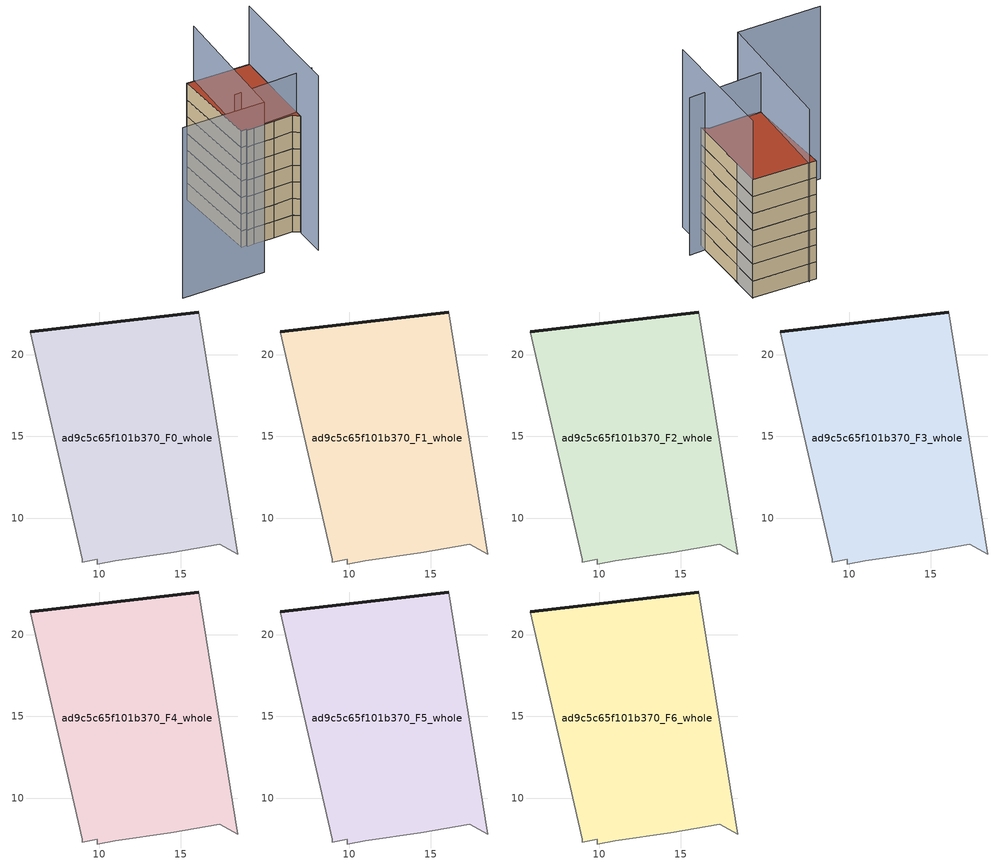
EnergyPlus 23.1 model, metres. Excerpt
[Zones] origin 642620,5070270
ad9c5c65f101b370_F0_whole
 floor ground (EU_floor_Construction): 18.48,7.8 16.08,22.61 5.78,21.42 8.97,7.5 8.97,7.3 9.88,7.5 9.88,7.2 10.97,7.4 14.38,7.9 17.38,8.4 z0
 wall outside (EU_wall_Construction): 5.78,21.42 16.08,22.61 z0:3
 wall adiabatic (EU_wall_Construction): 16.08,22.61 18.48,7.8 17.38,8.4 14.38,7.9 10.97,7.4 9.88,7.2 9.88,7.5 8.97,7.3 8.97,7.5 5.78,21.42 z0:3
ad9c5c65f101b370_F1_whole
 floor to ad9c5c65f101b370_F0_whole (EU_floor_Construction): 18.48,7.8 16.08,22.61 5.78,21.42 8.97,7.5 8.97,7.3 9.88,7.5 9.88,7.2 10.97,7.4 14.38,7.9 17.38,8.4 z3
 wall outside (EU_wall_Construction): 5.78,21.42 16.08,22.61 z3:6
 wall adiabatic (EU_wall_Construction): 16.08,22.61 18.48,7.8 17.38,8.4 14.38,7.9 10.97,7.4 9.88,7.2 9.88,7.5 8.97,7.3 8.97,7.5 5.78,21.42 z3:6
ad9c5c65f101b370_F2_whole
 floor to ad9c5c65f101b370_F1_whole (EU_floor_Construction): 18.48,7.8 16.08,22.61 5.78,21.42 8.97,7.5 8.97,7.3 9.88,7.5 9.88,7.2 10.97,7.4 14.38,7.9 17.38,8.4 z6
 wall outside (EU_wall_Construction): 5.78,21.42 16.08,22.61 z6:9
 wall adiabatic (EU_wall_Construction): 16.08,22.61 18.48,7.8 17.38,8.4 14.38,7.9 10.97,7.4 9.88,7.2 9.88,7.5 8.97,7.3 8.97,7.5 5.78,21.42 z6:9
ad9c5c65f101b370_F3_whole
 floor to ad9c5c65f101b370_F2_whole (EU_floor_Construction): 18.48,7.8 16.08,22.61 5.78,21.42 8.97,7.5 8.97,7.3 9.88,7.5 9.88,7.2 10.97,7.4 14.38,7.9 17.38,8.4 z9
 wall outside (EU_wall_Construction): 5.78,21.42 16.08,22.61 z9:12
 wall adiabatic (EU_wall_Construction): 16.08,22.61 18.48,7.8 17.38,8.4 14.38,7.9 10.97,7.4 9.88,7.2 9.88,7.5 8.97,7.3 8.97,7.5 5.78,21.42 z9:12
ad9c5c65f101b370_F4_whole
 floor to ad9c5c65f101b370_F3_whole (EU_floor_Construction): 18.48,7.8 16.08,22.61 5.78,21.42 8.97,7.5 8.97,7.3 9.88,7.5 9.88,7.2 10.97,7.4 14.38,7.9 17.38,8.4 z12
 wall outside (EU_wall_Construction): 5.78,21.42 16.08,22.61 z12:15
 wall adiabatic (EU_wall_Construction): 16.08,22.61 18.48,7.8 17.38,8.4 14.38,7.9 10.97,7.4 9.88,7.2 9.88,7.5 8.97,7.3 8.97,7.5 5.78,21.42 z12:15
ad9c5c65f101b370_F5_whole
 floor to ad9c5c65f101b370_F4_whole (EU_floor_Construction): 18.48,7.8 16.08,22.61 5.78,21.42 8.97,7.5 8.97,7.3 9.88,7.5 9.88,7.2 10.97,7.4 14.38,7.9 17.38,8.4 z15
 wall outside (EU_wall_Construction): 5.78,21.42 16.08,22.61 z15:18
 wall adiabatic (EU_wall_Construction): 16.08,22.61 18.48,7.8 17.38,8.4 14.38,7.9 10.97,7.4 9.88,7.2 9.88,7.5 8.97,7.3 8.97,7.5 5.78,21.42 z15:18
ad9c5c65f101b370_F6_whole
 floor to ad9c5c65f101b370_F5_whole (EU_floor_Construction): 18.48,7.8 16.08,22.61 5.78,21.42 8.97,7.5 8.97,7.3 9.88,7.5 9.88,7.2 10.97,7.4 14.38,7.9 17.38,8.4 z18
 wall outside (EU_wall_Construction): 5.78,21.42 16.08,22.61 z18:21
 wall adiabatic (EU_wall_Construction): 16.08,22.61 18.48,7.8 17.38,8.4 14.38,7.9 10.97,7.4 9.88,7.2 9.88,7.5 8.97,7.3 8.97,7.5 5.78,21.42 z18:21
 roof outside (EU_roof_Construction): 16.08,22.61 18.48,7.8 17.38,8.4 14.38,7.9 10.97,7.4 9.88,7.2 9.88,7.5 8.97,7.3 8.97,7.5 5.78,21.42 z21
shading: 7.93,7.15 20.83,9.47 z0:28; 7.04,21.75 9.94,0.4 / 9.94,0.4 -3.53,-1.43 z0:30.7; 19.32,2.65 16.09,22.61 z0:31.5
[Building]
EU S2 Campaign: North Axis=0; Terrain=City; Solar Distribution=FullExterior
[Site:Location]
Lyon-Bron: Latitude=45.75; Longitude=5; Time Zone=1; Elevation=198
[SizingPeriod:WeatherFileDays]
AnnualSizingPeriod: Begin Month=1; Begin Day of Month=1; End Month=12; End Day of Month=31; Day of Week for Start Day=Monday; Use Weather File Daylight Saving Period=No; Use Weather File Rain and Snow Indicators=No
[MATERIAL]
EU_InternalMass_Material: Roughness=MediumRough; Thickness=0.1; Conductivity=1; Density=1800; Specific Heat=900; Thermal Absorptance=0.9; Solar Absorptance=0.7; Visible Absorptance=0.7
[MATERIAL:NOMASS] Roughness=MediumRough; Thermal Absorptance=0.9; Solar Absorptance=0.7; Visible Absorptance=0.7
Name | Thermal Resistance
EU_wall_NoMass | 0.776494
EU_roof_NoMass | 0.486893
EU_floor_NoMass | 0.421597
[CONSTRUCTION]
EU_wall_Construction: EU_wall_NoMass
EU_roof_Construction: EU_roof_NoMass
EU_floor_Construction: EU_floor_NoMass
EU_InternalMass_Construction: EU_InternalMass_Material
[ZONE] Type=1; Multiplier=1; Ceiling Height=autocalculate; Floor Area=autocalculate; Part of Total Floor Area=Yes
Name | Volume
ad9c5c65f101b370_F0_whole | 429.001
ad9c5c65f101b370_F1_whole; ad9c5c65f101b370_F2_whole; ad9c5c65f101b370_F3_whole; ad9c5c65f101b370_F4_whole; ad9c5c65f101b370_F5_whole; ad9c5c65f101b370_F6_whole | 429
[INTERNALMASS] Construction=EU_InternalMass_Construction; Surface Area=143
Name | Zone or ZoneList
ad9c5c65f101b370_F0_whole_EU_InternalMass | ad9c5c65f101b370_F0_whole
ad9c5c65f101b370_F1_whole_EU_InternalMass | ad9c5c65f101b370_F1_whole
ad9c5c65f101b370_F2_whole_EU_InternalMass | ad9c5c65f101b370_F2_whole
ad9c5c65f101b370_F3_whole_EU_InternalMass | ad9c5c65f101b370_F3_whole
ad9c5c65f101b370_F4_whole_EU_InternalMass | ad9c5c65f101b370_F4_whole
ad9c5c65f101b370_F5_whole_EU_InternalMass | ad9c5c65f101b370_F5_whole
ad9c5c65f101b370_F6_whole_EU_InternalMass | ad9c5c65f101b370_F6_whole
[OTHEREQUIPMENT] Fuel Type=Electricity; Design Level Calculation Method=Watts/Area; Power per Zone Floor Area=1; Fraction Latent=0; Fraction Radiant=0; Fraction Lost=0; Carbon Dioxide Generation Rate=0; EndUse Subcategory=EU_Step8_InternalGains
Name | Zone or ZoneList or Space or SpaceList | Schedule
EU_Step8_InternalGain_ad9c5c65f101b370_F0_whole_f000 | ad9c5c65f101b370_F0_whole | EU_Step8_GainSchedule_ad9c5c65f101b370_F0_whole_f000
EU_Step8_InternalGain_ad9c5c65f101b370_F1_whole_f000 | ad9c5c65f101b370_F1_whole | EU_Step8_GainSchedule_ad9c5c65f101b370_F1_whole_f000
EU_Step8_InternalGain_ad9c5c65f101b370_F2_whole_f000 | ad9c5c65f101b370_F2_whole | EU_Step8_GainSchedule_ad9c5c65f101b370_F2_whole_f000
EU_Step8_InternalGain_ad9c5c65f101b370_F3_whole_f000 | ad9c5c65f101b370_F3_whole | EU_Step8_GainSchedule_ad9c5c65f101b370_F3_whole_f000
EU_Step8_InternalGain_ad9c5c65f101b370_F4_whole_f000 | ad9c5c65f101b370_F4_whole | EU_Step8_GainSchedule_ad9c5c65f101b370_F4_whole_f000
EU_Step8_InternalGain_ad9c5c65f101b370_F5_whole_f000 | ad9c5c65f101b370_F5_whole | EU_Step8_GainSchedule_ad9c5c65f101b370_F5_whole_f000
EU_Step8_InternalGain_ad9c5c65f101b370_F6_whole_f000 | ad9c5c65f101b370_F6_whole | EU_Step8_GainSchedule_ad9c5c65f101b370_F6_whole_f000
[ZONEVENTILATION:DESIGNFLOWRATE] Schedule=EU_AlwaysOn; Design Flow Rate Calculation Method=AirChanges/Hour; Air Changes per Hour=0.693814; Ventilation Type=Natural; Fan Pressure Rise=0; Fan Total Efficiency=1; Constant Term Coefficient=1; Temperature Term Coefficient=0; Velocity Term Coefficient=0; Velocity Squared Term Coefficient=0; Minimum Indoor Temperature=-100; Maximum Indoor Temperature=100; Delta Temperature=-100; Minimum Outdoor Temperature=-100; Maximum Outdoor Temperature=100; Maximum Wind Speed=40
Name | Zone or ZoneList or Space or SpaceList
EU_ConstantAir_ad9c5c65f101b370_F0_whole | ad9c5c65f101b370_F0_whole
EU_ConstantAir_ad9c5c65f101b370_F1_whole | ad9c5c65f101b370_F1_whole
EU_ConstantAir_ad9c5c65f101b370_F2_whole | ad9c5c65f101b370_F2_whole
EU_ConstantAir_ad9c5c65f101b370_F3_whole | ad9c5c65f101b370_F3_whole
EU_ConstantAir_ad9c5c65f101b370_F4_whole | ad9c5c65f101b370_F4_whole
EU_ConstantAir_ad9c5c65f101b370_F5_whole | ad9c5c65f101b370_F5_whole
EU_ConstantAir_ad9c5c65f101b370_F6_whole | ad9c5c65f101b370_F6_whole
[HVACTEMPLATE:THERMOSTAT] Constant Heating Setpoint=20; Constant Cooling Setpoint=50
EU_HeatOnly_ad9c5c65f101b370_F0_whole; EU_HeatOnly_ad9c5c65f101b370_F1_whole; EU_HeatOnly_ad9c5c65f101b370_F2_whole; EU_HeatOnly_ad9c5c65f101b370_F3_whole; EU_HeatOnly_ad9c5c65f101b370_F4_whole; EU_HeatOnly_ad9c5c65f101b370_F5_whole; EU_HeatOnly_ad9c5c65f101b370_F6_whole
[HVACTEMPLATE:ZONE:IDEALLOADSAIRSYSTEM] System Availability Schedule=EU_AlwaysOn; Maximum Heating Supply Air Temperature=50; Minimum Cooling Supply Air Temperature=13; Maximum Heating Supply Air Humidity Ratio=0.0156; Minimum Cooling Supply Air Humidity Ratio=0.0077; Heating Limit=NoLimit; Cooling Limit=NoLimit; Heating Availability Schedule=EU_AlwaysOn; Cooling Availability Schedule=EU_CoolingOff; Dehumidification Control Type=ConstantSensibleHeatRatio; Cooling Sensible Heat Ratio=0.7; Dehumidification Setpoint=60; Humidification Control Type=None; Humidification Setpoint=30; Outdoor Air Method=None; Outdoor Air Flow Rate per Person=0.00944; Outdoor Air Flow Rate per Zone Floor Area=0; Outdoor Air Flow Rate per Zone=0; Demand Controlled Ventilation Type=None; Outdoor Air Economizer Type=NoEconomizer; Heat Recovery Type=None; Sensible Heat Recovery Effectiveness=0.7; Latent Heat Recovery Effectiveness=0.65
Name | Template Thermostat
ad9c5c65f101b370_F0_whole | EU_HeatOnly_ad9c5c65f101b370_F0_whole
ad9c5c65f101b370_F1_whole | EU_HeatOnly_ad9c5c65f101b370_F1_whole
ad9c5c65f101b370_F2_whole | EU_HeatOnly_ad9c5c65f101b370_F2_whole
ad9c5c65f101b370_F3_whole | EU_HeatOnly_ad9c5c65f101b370_F3_whole
ad9c5c65f101b370_F4_whole | EU_HeatOnly_ad9c5c65f101b370_F4_whole
ad9c5c65f101b370_F5_whole | EU_HeatOnly_ad9c5c65f101b370_F5_whole
ad9c5c65f101b370_F6_whole | EU_HeatOnly_ad9c5c65f101b370_F6_whole
[SIZING:ZONE] Zone Cooling Design Supply Air Temperature Input Method=SupplyAirTemperature; Zone Cooling Design Supply Air Temperature=13; Zone Heating Design Supply Air Temperature Input Method=SupplyAirTemperature; Zone Heating Design Supply Air Temperature=50; Zone Cooling Design Supply Air Humidity Ratio=0.008; Zone Heating Design Supply Air Humidity Ratio=0.008; Cooling Design Air Flow Method=DesignDay; Cooling Design Air Flow Rate=0; Cooling Minimum Air Flow per Zone Floor Area=0.000762; Cooling Minimum Air Flow=0; Cooling Minimum Air Flow Fraction=0.2; Heating Design Air Flow Method=DesignDay; Heating Design Air Flow Rate=0; Heating Maximum Air Flow per Zone Floor Area=0.002032; Heating Maximum Air Flow=0.141576; Heating Maximum Air Flow Fraction=0.3; Account for Dedicated Outdoor Air System=No; Dedicated Outdoor Air System Control Strategy=NeutralSupplyAir; Dedicated Outdoor Air Low Setpoint Temperature for Design=autosize; Dedicated Outdoor Air High Setpoint Temperature for Design=autosize; Zone Load Sizing Method=Sensible Load Only No Latent Load; Zone Latent Cooling Design Supply Air Humidity Ratio Input Method=HumidityRatioDifference; Zone Cooling Design Supply Air Humidity Ratio Difference=0.005; Zone Latent Heating Design Supply Air Humidity Ratio Input Method=HumidityRatioDifference; Zone Humidification Design Supply Air Humidity Ratio Difference=0.005
ad9c5c65f101b370_F0_whole; ad9c5c65f101b370_F1_whole; ad9c5c65f101b370_F2_whole; ad9c5c65f101b370_F3_whole; ad9c5c65f101b370_F4_whole; ad9c5c65f101b370_F5_whole; ad9c5c65f101b370_F6_whole
[SCHEDULE:CONSTANT]
Name | Hourly Value
EU_AlwaysOn | 1
EU_CoolingOff | 0
[SCHEDULE:FILE] Column Number=1; Rows to Skip at Top=0; Number of Hours of Data=8760; Column Separator=Comma; Interpolate to Timestep=No; Minutes per Item=60; Adjust Schedule for Daylight Savings=Yes
Name | File
EU_Step8_GainSchedule_ad9c5c65f101b370_F0_whole_f000 | ../../schedules/ad9c5c65f101b370/ad9c5c65f101b370_F0_whole_f000_gain.csv
EU_Step8_GainSchedule_ad9c5c65f101b370_F1_whole_f000 | ../../schedules/ad9c5c65f101b370/ad9c5c65f101b370_F1_whole_f000_gain.csv
EU_Step8_GainSchedule_ad9c5c65f101b370_F2_whole_f000 | ../../schedules/ad9c5c65f101b370/ad9c5c65f101b370_F2_whole_f000_gain.csv
EU_Step8_GainSchedule_ad9c5c65f101b370_F3_whole_f000 | ../../schedules/ad9c5c65f101b370/ad9c5c65f101b370_F3_whole_f000_gain.csv
EU_Step8_GainSchedule_ad9c5c65f101b370_F4_whole_f000 | ../../schedules/ad9c5c65f101b370/ad9c5c65f101b370_F4_whole_f000_gain.csv
EU_Step8_GainSchedule_ad9c5c65f101b370_F5_whole_f000 | ../../schedules/ad9c5c65f101b370/ad9c5c65f101b370_F5_whole_f000_gain.csv
EU_Step8_GainSchedule_ad9c5c65f101b370_F6_whole_f000 | ../../schedules/ad9c5c65f101b370/ad9c5c65f101b370_F6_whole_f000_gain.csv
